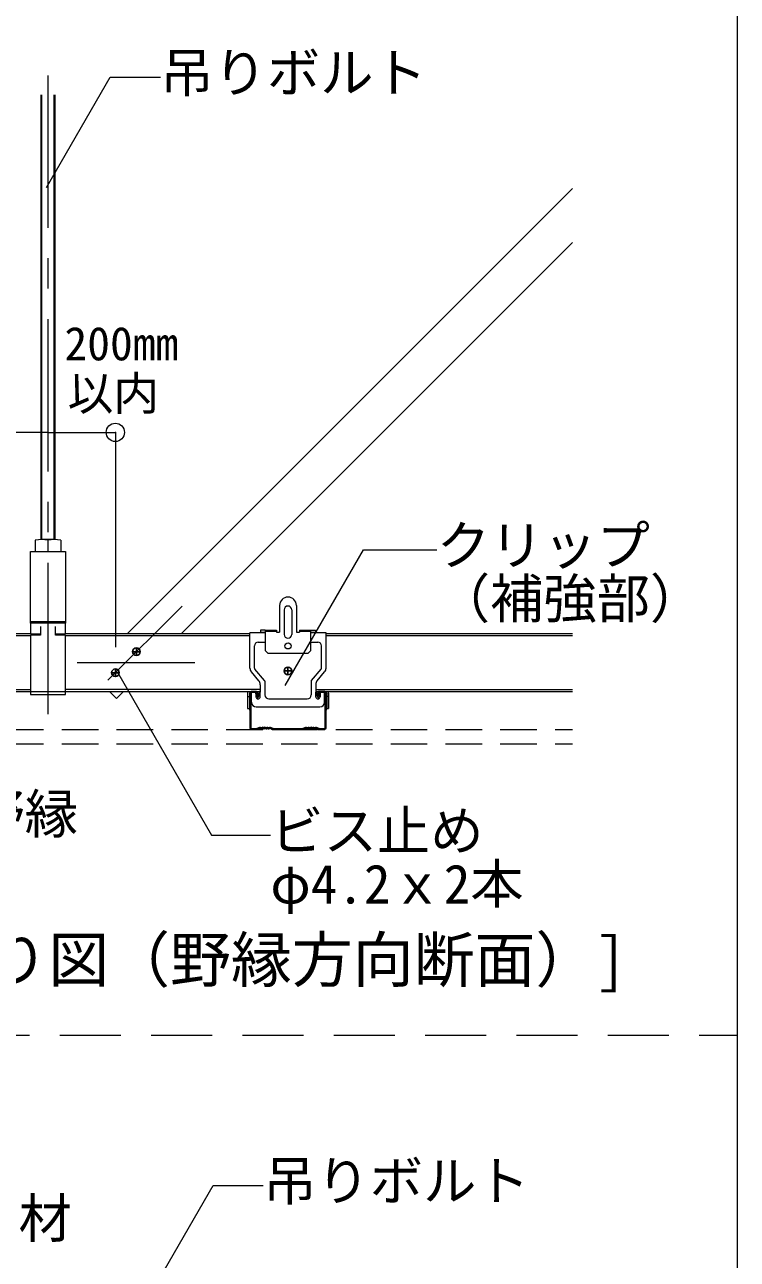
# Model space of a CAD drawing. Units: millimetres on the paper, enlarged 40 times, with parts at other scales. Extents: x -7800 to 7800, y -5387 to 5300.
# Drawn here: x -1016 to -80, y -1896 to -275 of the extents above; entities that cross this region are included whole.
import ezdxf
from ezdxf.enums import TextEntityAlignment as Align

# ---------------------------------------------------------------- set-up
doc = ezdxf.new("R2010")
doc.units = ezdxf.units.MM
doc.header["$LTSCALE"] = 40
doc.header["$PDMODE"] = 32
doc.header["$PDSIZE"] = 24
for name, pattern in [('CHAIN1', [8, 5, -1, 1, -1]), ('DASHED1', [1.8, 1.2, -0.6]), ('DASHED2', [3, 2, -1])]:
    doc.linetypes.add(name, pattern=pattern)
for name, color, linetype, lineweight in [('5-0_中心線', 4, 'CHAIN1', 9), ('5-1_吊り材', 7, 'Continuous', 18), ('5-2_野縁受け', 3, 'Continuous', 18), ('5-3_野縁', 2, 'Continuous', 25), ('5-4_ブレース材・補強材', 4, 'Continuous', 9), ('5-5_寸法', 4, 'Continuous', 9), ('5-6_文字', 7, 'Continuous', 18), ('5-A_クリップ', 7, 'Continuous', 18), ('5-C_ビス・アンカーボルト・強調図形', 2, 'Continuous', 25), ('5-D_パネル', 4, 'DASHED1', 9), ('F-3_野縁', 3, 'Continuous', 18)]:
    doc.layers.add(name, color=color, linetype=linetype, lineweight=lineweight)
doc.styles.add('ＭＳ ゴシック', font='')
doc.styles.get('ＭＳ ゴシック').set_extended_font_data('MS Gothic')

msp = doc.modelspace()

# ---------------------------------------------------------------- linework, layer by layer
at = {"layer": '5-0_中心線'}
for p, q in [((-985.54, -341.44), (-985.54, -1180.39)), ((-809.39, -1038.35), (-906.96, -1135.93)), ((-947.3, -1112.52), (-792.48, -1112.52))]:
    msp.add_line(p, q, dxfattribs=at)
at = {"layer": '5-1_吊り材'}
for p, q in [((-994.54, -951.12), (-994.54, -366.68)), ((-993.42, -951.12), (-993.42, -366.68)), ((-977.67, -366.68), (-977.67, -951.12)), ((-976.54, -366.68), (-976.54, -951.12)), ((-1002.34, -951.92), (-1002.34, -966.52)), ((-977.14, -951.12), (-993.94, -951.12)), ((-985.54, -951.92), (-985.54, -966.52)), ((-968.74, -951.92), (-968.74, -966.52)), ((-1008.54, -966.52), (-962.54, -966.52)), ((-1008.54, -1058.71), (-1008.54, -966.52)), ((-962.54, -966.52), (-962.54, -1058.71)), ((-1008.54, -1060.97), (-1008.54, -1058.71)), ((-1008.54, -1058.71), (-962.54, -1058.71)), ((-1008.54, -1060.97), (-1008.54, -1074.79)), ((-962.54, -1060.97), (-1008.54, -1060.97)), ((-995.54, -1065.42), (-995.54, -1076.59)), ((-975.54, -1076.59), (-975.54, -1065.42)), ((-962.54, -1058.71), (-962.54, -1060.97)), ((-962.54, -1074.79), (-962.54, -1060.97)), ((-1008.54, -1074.79), (-995.54, -1074.79)), ((-1008.54, -1076.59), (-1008.54, -1154.52)), ((-995.54, -1076.59), (-1008.54, -1076.59)), ((-975.54, -1074.79), (-962.54, -1074.79)), ((-962.54, -1076.59), (-975.54, -1076.59)), ((-962.54, -1154.52), (-962.54, -1076.59)), ((-1008.54, -1150.52), (-962.54, -1150.52)), ((-1008.54, -1154.52), (-962.54, -1154.52))]:
    msp.add_line(p, q, dxfattribs=at)
for centre in [(-993.94, -995.62), (-977.14, -995.62)]:
    msp.add_arc(centre, 44.51, 79.1199, 100.88008, dxfattribs=at)
at = {"layer": '5-2_野縁受け'}
for p, q in [((-1220.24, -1074.52), (-1008.54, -1074.52)), ((-1220.24, -1076.92), (-1008.54, -1076.92)), ((-962.54, -1074.52), (-720.24, -1074.52)), ((-962.54, -1076.92), (-720.24, -1076.92)), ((-620.24, -1074.52), (-296.34, -1074.52)), ((-620.24, -1076.92), (-296.34, -1076.92)), ((-1221.71, -1148.12), (-1008.54, -1148.12)), ((-1217.68, -1150.52), (-1008.54, -1150.52)), ((-706.74, -1148.12), (-962.54, -1148.12)), ((-962.54, -1150.52), (-706.74, -1150.52)), ((-633.74, -1148.12), (-296.34, -1148.12)), ((-633.74, -1150.52), (-296.34, -1150.52))]:
    msp.add_line(p, q, dxfattribs=at)
at = {"layer": '5-3_野縁'}
for p, q in [((-713.09, -1150.52), (-717.24, -1150.52)), ((-627.39, -1150.52), (-623.24, -1150.52)), ((-720.24, -1153.36), (-720.11, -1197.99)), ((-719.05, -1198.05), (-719.18, -1153.41)), ((-713.09, -1151.58), (-717.24, -1151.58)), ((-711.15, -1153.52), (-711.15, -1156.52)), ((-711.15, -1156.52), (-710.09, -1156.52)), ((-710.09, -1153.52), (-710.09, -1156.52)), ((-630.39, -1153.52), (-630.39, -1156.52)), ((-629.33, -1156.52), (-630.39, -1156.52)), ((-629.33, -1153.52), (-629.33, -1156.52)), ((-627.39, -1151.58), (-623.24, -1151.58)), ((-621.43, -1198.05), (-621.3, -1153.41)), ((-620.24, -1153.36), (-620.37, -1197.99)), ((-711.1, -1199.46), (-717.71, -1199.46)), ((-707.26, -1197.76), (-710.68, -1199.36)), ((-710.24, -1200.33), (-707.35, -1198.97)), ((-705.79, -1199.43), (-706.37, -1199.05)), ((-705.79, -1198.16), (-706.28, -1197.83)), ((-704.19, -1197.83), (-704.69, -1198.16)), ((-704.19, -1199.1), (-704.69, -1199.43)), ((-702.59, -1198.16), (-703.09, -1197.83)), ((-702.59, -1199.43), (-703.09, -1199.1)), ((-700.99, -1197.83), (-701.49, -1198.16)), ((-700.99, -1199.1), (-701.49, -1199.43)), ((-699.39, -1198.16), (-699.89, -1197.83)), ((-699.39, -1199.43), (-699.89, -1199.1)), ((-697.79, -1197.83), (-698.29, -1198.16)), ((-697.79, -1199.1), (-698.29, -1199.43)), ((-696.19, -1198.16), (-696.69, -1197.83)), ((-696.19, -1199.43), (-696.69, -1199.1)), ((-694.6, -1197.83), (-695.09, -1198.16)), ((-694.51, -1199.05), (-695.09, -1199.43)), ((-690.21, -1199.36), (-693.62, -1197.76)), ((-690.64, -1200.33), (-693.53, -1198.97)), ((-650.7, -1199.46), (-689.78, -1199.46)), ((-646.86, -1197.76), (-650.28, -1199.36)), ((-649.84, -1200.33), (-646.95, -1198.97)), ((-645.39, -1199.43), (-645.97, -1199.05)), ((-645.39, -1198.16), (-645.88, -1197.83)), ((-643.79, -1197.83), (-644.29, -1198.16)), ((-643.79, -1199.1), (-644.29, -1199.43)), ((-642.19, -1198.16), (-642.69, -1197.83)), ((-642.19, -1199.43), (-642.69, -1199.1)), ((-640.59, -1197.83), (-641.09, -1198.16)), ((-640.59, -1199.1), (-641.09, -1199.43)), ((-638.99, -1198.16), (-639.49, -1197.83)), ((-638.99, -1199.43), (-639.49, -1199.1)), ((-637.39, -1197.83), (-637.89, -1198.16)), ((-637.39, -1199.1), (-637.89, -1199.43)), ((-635.79, -1198.16), (-636.29, -1197.83)), ((-635.79, -1199.43), (-636.29, -1199.1)), ((-634.2, -1197.83), (-634.69, -1198.16)), ((-634.11, -1199.05), (-634.69, -1199.43)), ((-629.81, -1199.36), (-633.22, -1197.76)), ((-630.24, -1200.33), (-633.13, -1198.97)), ((-629.38, -1199.46), (-622.77, -1199.46)), ((-711.09, -1200.52), (-717.71, -1200.52)), ((-689.8, -1200.52), (-650.69, -1200.52)), ((-629.4, -1200.52), (-622.77, -1200.52))]:
    msp.add_line(p, q, dxfattribs=at)
for centre, radius, start, end in [((-717.24, -1153.52), 3, 90, 176.98721), ((-713.09, -1153.52), 3, 0, 90), ((-627.39, -1153.52), 3, 90, 180), ((-623.24, -1153.52), 3, 3.01279, 90), ((-717.24, -1153.52), 1.94, 90, 176.98721), ((-713.09, -1153.52), 1.94, 0, 90), ((-627.39, -1153.52), 1.94, 90, 180), ((-623.24, -1153.52), 1.94, 3.01279, 90), ((-717.71, -1198.12), 2.4, 176.98721, 270), ((-717.71, -1198.12), 1.34, 176.98721, 270), ((-711.1, -1198.46), 1, 270, 295.09938), ((-706.93, -1199.88), 1, 56.47553, 115.09938), ((-706.84, -1198.67), 1, 56.47553, 115.09938), ((-705.24, -1197.33), 1, 236.47553, 303.52447), ((-705.24, -1198.6), 1, 236.47553, 303.52447), ((-703.64, -1198.66), 1, 56.47553, 123.52447), ((-703.64, -1199.94), 1, 56.47553, 123.52447), ((-702.04, -1197.33), 1, 236.47553, 303.52447), ((-702.04, -1198.6), 1, 236.47553, 303.52447), ((-700.44, -1198.66), 1, 56.47553, 123.52447), ((-700.44, -1199.94), 1, 56.47553, 123.52447), ((-698.84, -1197.33), 1, 236.47553, 303.52447), ((-698.84, -1198.6), 1, 236.47553, 303.52447), ((-697.24, -1198.66), 1, 56.47553, 123.52447), ((-697.24, -1199.94), 1, 56.47553, 123.52447), ((-695.64, -1197.33), 1, 236.47553, 303.52447), ((-695.64, -1198.6), 1, 236.47553, 303.52447), ((-694.05, -1198.67), 1, 64.90062, 123.52447), ((-693.96, -1199.88), 1, 64.90062, 123.52447), ((-689.78, -1198.46), 1, 244.90062, 270), ((-650.7, -1198.46), 1, 270, 295.09938), ((-646.53, -1199.88), 1, 56.47553, 115.09938), ((-646.44, -1198.67), 1, 56.47553, 115.09938), ((-644.84, -1197.33), 1, 236.47553, 303.52447), ((-644.84, -1198.6), 1, 236.47553, 303.52447), ((-643.24, -1198.66), 1, 56.47553, 123.52447), ((-643.24, -1199.94), 1, 56.47553, 123.52447), ((-641.64, -1197.33), 1, 236.47553, 303.52447), ((-641.64, -1198.6), 1, 236.47553, 303.52447), ((-640.04, -1198.66), 1, 56.47553, 123.52447), ((-640.04, -1199.94), 1, 56.47553, 123.52447), ((-638.44, -1197.33), 1, 236.47553, 303.52447), ((-638.44, -1198.6), 1, 236.47553, 303.52447), ((-636.84, -1198.66), 1, 56.47553, 123.52447), ((-636.84, -1199.94), 1, 56.47553, 123.52447), ((-635.24, -1197.33), 1, 236.47553, 303.52447), ((-635.24, -1198.6), 1, 236.47553, 303.52447), ((-633.65, -1198.67), 1, 64.90062, 123.52447), ((-633.56, -1199.88), 1, 64.90062, 123.52447), ((-629.38, -1198.46), 1, 244.90062, 270), ((-622.77, -1198.12), 2.4, 270, 3.01279), ((-622.77, -1198.12), 1.34, 270, 3.01279), ((-711.09, -1198.52), 2, 270, 295.09938), ((-689.8, -1198.52), 2, 244.90062, 270), ((-650.69, -1198.52), 2, 270, 295.09938), ((-629.4, -1198.52), 2, 244.90062, 270)]:
    msp.add_arc(centre, radius, start, end, dxfattribs=at)
at = {"layer": '5-4_ブレース材・補強材'}
for p, q in [((-296.34, -489.95), (-880.91, -1074.52)), ((-296.34, -560.66), (-810.2, -1074.52)), ((-904.75, -1150.52), (-895.48, -1159.79)), ((-886.2, -1150.52), (-895.48, -1159.79))]:
    msp.add_line(p, q, dxfattribs=at)
at = {"layer": '5-5_寸法'}
for p, q in [((-985.54, -810.28), (-897.02, -810.28)), ((-897.02, -810.28), (-897.02, -1092.32))]:
    msp.add_line(p, q, dxfattribs=at)
msp.add_lwpolyline([(-985.54, -810.28), (-1074.06, -810.28), (-1074.06, -1092.32)], dxfattribs=at)
at = {"layer": '5-5_寸法', "color": 7}
msp.add_point((-897.02, -810.28), dxfattribs=at)
at = {"layer": '5-6_文字'}
for p, q in [((-894.39, -1125.42), (-770.79, -1339.5)), ((-770.79, -1339.5), (-693.43, -1339.5))]:
    msp.add_line(p, q, dxfattribs=at)
for points in [[(-987.51, -488.75), (-903.77, -343.71), (-837.92, -343.71)], [(-674.19, -1142.89), (-571.2, -964.52), (-474.79, -964.52)], [(-852.39, -1944.39), (-768.65, -1799.34), (-702.79, -1799.34)]]:
    msp.add_lwpolyline(points, dxfattribs=at)
at = {"layer": '5-A_クリップ'}
for p, q in [((-681.24, -1037.52), (-681.24, -1072.72)), ((-659.24, -1037.52), (-659.24, -1072.72)), ((-675.34, -1043.32), (-675.34, -1075.72)), ((-665.34, -1043.32), (-665.34, -1075.72)), ((-706.24, -1070.12), (-706.24, -1072.52)), ((-700.24, -1070.12), (-706.24, -1070.12)), ((-700.24, -1070.12), (-700.24, -1096.72)), ((-700.24, -1070.12), (-685.24, -1070.12)), ((-685.24, -1070.12), (-685.24, -1072.72)), ((-655.24, -1070.12), (-640.24, -1070.12)), ((-655.24, -1070.12), (-655.24, -1072.72)), ((-640.24, -1096.72), (-640.24, -1070.12)), ((-640.24, -1070.12), (-634.24, -1070.12)), ((-634.24, -1070.12), (-634.24, -1072.52)), ((-720.24, -1119.79), (-720.24, -1073.72)), ((-700.24, -1073.72), (-720.24, -1073.72)), ((-709.24, -1085.72), (-700.24, -1085.72)), ((-706.24, -1072.52), (-700.24, -1072.52)), ((-706.24, -1072.52), (-706.1, -1073.72)), ((-685.24, -1070.72), (-700.24, -1070.72)), ((-700.24, -1071.32), (-685.24, -1071.32)), ((-685.24, -1072.72), (-685.24, -1072.52)), ((-685.24, -1072.72), (-681.24, -1072.72)), ((-659.24, -1072.72), (-655.24, -1072.72)), ((-655.24, -1070.72), (-640.24, -1070.72)), ((-655.24, -1071.32), (-640.24, -1071.32)), ((-655.24, -1072.72), (-655.24, -1072.52)), ((-640.24, -1072.52), (-634.24, -1072.52)), ((-640.24, -1085.72), (-631.24, -1085.72)), ((-634.24, -1072.52), (-634.38, -1073.72)), ((-714.24, -1119.79), (-714.24, -1090.72)), ((-644.24, -1100.72), (-640.24, -1096.72)), ((-626.24, -1119.79), (-626.24, -1090.72)), ((-708.63, -1136.48), (-718.36, -1124.95)), ((-701.21, -1135.96), (-713.77, -1121.08)), ((-639.27, -1135.96), (-626.71, -1121.08)), ((-631.86, -1136.48), (-622.13, -1124.95)), ((-718.64, -1150.52), (-710.29, -1150.52)), ((-707.04, -1150.52), (-706.74, -1150.52)), ((-706.74, -1141.64), (-706.74, -1151.52)), ((-700.74, -1137.25), (-700.74, -1154.82)), ((-700.74, -1150.52), (-700.74, -1154.82)), ((-639.74, -1137.25), (-639.74, -1154.82)), ((-639.74, -1150.52), (-639.74, -1154.82)), ((-633.74, -1141.64), (-633.74, -1151.52)), ((-633.74, -1150.52), (-633.44, -1150.52)), ((-621.84, -1150.52), (-630.19, -1150.52)), ((-723.44, -1152.92), (-723.44, -1157.12)), ((-723.44, -1157.12), (-723.44, -1172.72)), ((-723.44, -1157.12), (-721.04, -1157.12)), ((-721.04, -1152.92), (-721.04, -1157.12)), ((-721.04, -1157.12), (-721.04, -1172.72)), ((-718.14, -1164.72), (-718.14, -1151.52)), ((-714.34, -1151.52), (-718.14, -1151.52)), ((-712.34, -1153.52), (-712.34, -1157.52)), ((-710.44, -1151.52), (-710.44, -1154.42)), ((-708.04, -1151.52), (-708.04, -1154.42)), ((-706.74, -1157.52), (-706.74, -1151.52)), ((-695.24, -1160.32), (-645.24, -1160.32)), ((-633.74, -1157.52), (-633.74, -1151.52)), ((-632.44, -1151.52), (-632.44, -1154.42)), ((-630.04, -1151.52), (-630.04, -1154.42)), ((-628.14, -1153.52), (-628.14, -1157.52)), ((-626.14, -1151.52), (-622.34, -1151.52)), ((-622.34, -1164.72), (-622.34, -1151.52)), ((-619.44, -1152.92), (-619.44, -1157.12)), ((-619.44, -1157.12), (-619.44, -1172.72)), ((-617.04, -1157.12), (-619.44, -1157.12)), ((-617.04, -1152.92), (-617.04, -1157.12)), ((-617.04, -1157.12), (-617.04, -1172.72)), ((-723.44, -1172.72), (-721.04, -1172.72)), ((-712.14, -1170.72), (-628.34, -1170.72)), ((-619.44, -1172.72), (-617.04, -1172.72))]:
    msp.add_line(p, q, dxfattribs=at)
for points in [[(-620.24, -1119.79), (-620.24, -1073.72), (-640.24, -1073.72)], [(-644.24, -1100.72), (-696.24, -1100.72), (-700.24, -1096.72)]]:
    msp.add_lwpolyline(points, dxfattribs=at)
msp.add_circle((-670.24, -1090.72), 4, dxfattribs=at)
for centre, radius, start, end in [((-670.24, -1037.52), 11, 90, 180), ((-670.24, -1037.52), 11, 0, 90), ((-670.34, -1043.32), 5, 0, 180), ((-709.24, -1090.72), 5, 90, 180), ((-670.34, -1075.72), 5, 180, 0), ((-631.24, -1090.72), 5, 0, 90), ((-712.24, -1119.79), 8, 180, 220.15601), ((-712.24, -1119.79), 2, 180, 220.15601), ((-628.24, -1119.79), 2, 319.84401, 0), ((-628.24, -1119.79), 8, 319.84401, 0), ((-718.64, -1152.92), 4.8, 149.97663, 180), ((-718.64, -1152.92), 2.4, 90, 180), ((-707.04, -1151.52), 3.4, 162.86548, 180), ((-714.74, -1141.64), 8, 0, 40.15601), ((-707.04, -1151.52), 1, 90, 180), ((-702.74, -1137.25), 2, 0, 40.15601), ((-637.74, -1137.25), 2, 139.84401, 180), ((-625.74, -1141.64), 8, 139.84401, 180), ((-633.44, -1151.52), 1, 0, 90), ((-633.44, -1151.52), 3.4, 0, 17.13452), ((-621.84, -1152.92), 2.4, 0, 90), ((-621.84, -1152.92), 4.8, 0, 30.02337), ((-712.14, -1164.72), 6, 180, 270), ((-714.34, -1153.52), 2, 0, 90), ((-713.14, -1154.42), 2.7, 287.24296, 0), ((-709.54, -1157.52), 2.8, 180, 0), ((-713.14, -1154.42), 5.1, 286.49113, 0), ((-695.24, -1154.82), 5.5, 180, 270), ((-645.24, -1154.82), 5.5, 270, 0), ((-630.94, -1157.52), 2.8, 180, 0), ((-627.34, -1154.42), 5.1, 180, 253.51538), ((-627.34, -1154.42), 2.7, 180, 252.77241), ((-628.34, -1164.72), 6, 270, 0), ((-626.14, -1153.52), 2, 90, 180)]:
    msp.add_arc(centre, radius, start, end, dxfattribs=at)
at = {"layer": '5-C_ビス・アンカーボルト・強調図形'}
for p, q in [((-874.34, -1098.31), (-864.34, -1098.31)), ((-869.34, -1093.31), (-869.34, -1103.31)), ((-670.37, -1118.55), (-670.37, -1128.55)), ((-902.02, -1125.98), (-892.02, -1125.98)), ((-897.02, -1120.98), (-897.02, -1130.98)), ((-665.37, -1123.55), (-675.37, -1123.55))]:
    msp.add_line(p, q, dxfattribs=at)
for centre in [(-869.34, -1098.31), (-670.37, -1123.55), (-897.02, -1125.98)]:
    msp.add_circle(centre, 5, dxfattribs=at)
at = {"layer": '5-D_パネル'}
for p, q in [((-1687.36, -1200.52), (-296.34, -1200.52)), ((-1687.36, -1219.52), (-296.34, -1219.52))]:
    msp.add_line(p, q, dxfattribs=at)
at = {"layer": 'F-3_野縁'}
msp.add_line((-80, 1220), (-80, -4500), dxfattribs=at)
at = {"layer": 'F-3_野縁', "linetype": 'DASHED2'}
msp.add_line((-1930, -1602.01), (-80, -1602.01), dxfattribs=at)

# ---------------------------------------------------------------- texts
at = {"layer": '5-5_寸法', "style": 'ＭＳ ゴシック'}
for s, p in [('200mm', (-963.94, -728.81)), ('以内', (-959.75, -794.18))]:
    msp.add_text(s, height=43.99, dxfattribs=at).set_placement(p, align=Align.BOTTOM_LEFT)
at = {"layer": '5-6_文字', "style": 'ＭＳ ゴシック'}
for s, height, p in [('吊りボルト', 51.32, (-837.92, -378.71)), ('クリップ', 51.32, (-474.79, -999.52)), ('（補強部）', 51.32, (-474.79, -1069.52)), ('野縁', 51.32, (-1086.22, -1352.37)), ('ビス止め', 51.32, (-693.43, -1374.5)), ('φ4.2ｘ2本', 51.32, (-693.43, -1444.5)), ('[ ブレース下部納まり図（野縁方向断面）]', 58.65, (-1785, -1549.77)), ('吊りボルト', 51.32, (-702.79, -1834.34)), ('ブレース材', 51.32, (-1304.28, -1883.39))]:
    msp.add_text(s, height=height, dxfattribs=at).set_placement(p, align=Align.BOTTOM_LEFT)

doc.saveas('drawing.dxf')
